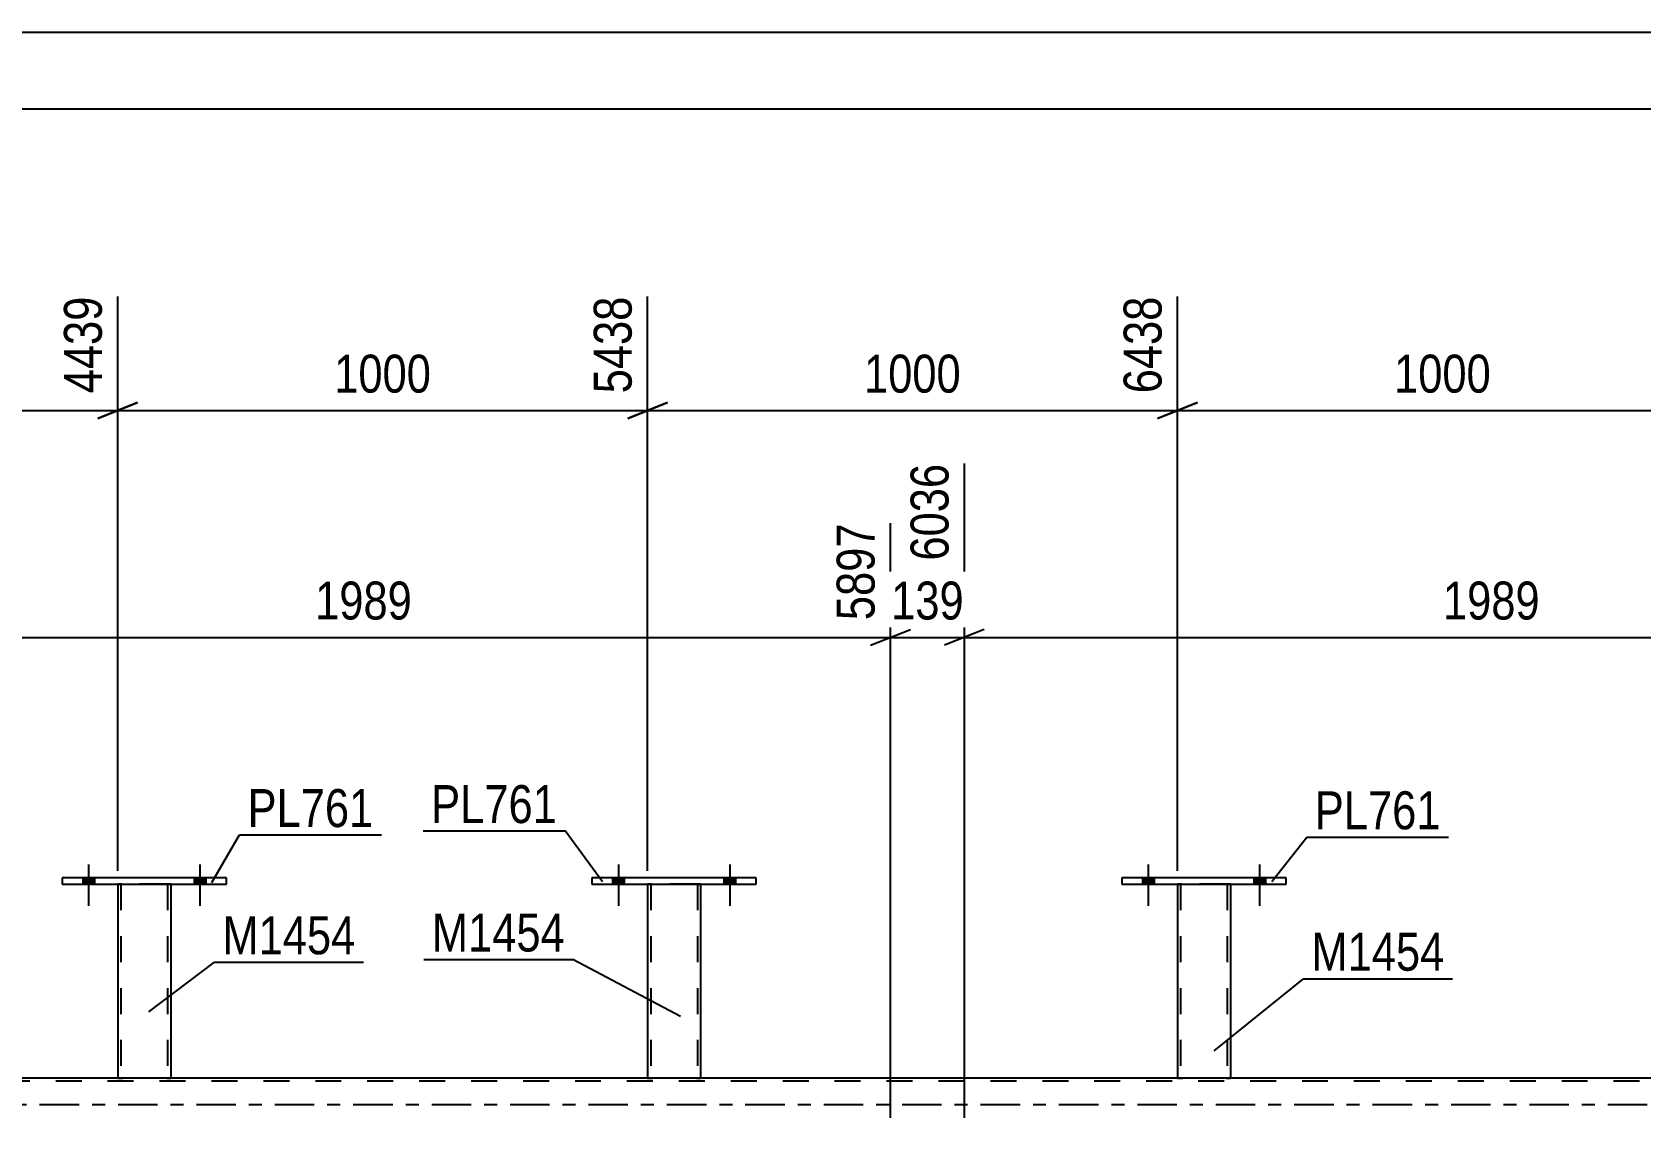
# Model space of a CAD drawing. Header units: millimetres. Extents: x 0 to 841, y 0 to 594.
# Drawn here: x 226.7 to 348.2, y 419.9 to 501.9 of the extents above; entities that cross this region are included whole.
import ezdxf

# ---------------------------------------------------------------- set-up
doc = ezdxf.new("R2010")
doc.units = ezdxf.units.MM
doc.linetypes.add('DXK_LINE_DOT2', pattern=[3.9198, 1.9599, -1.9599])
doc.linetypes.add('DXK_LINE_DOT3', pattern=[5.9187, 2.979, -0.9799, 0.9799, -0.9799])
doc.styles.add('Arial Narrow', font='ARIALN.TTF', dxfattribs={"height": 0.2})

# ---------------------------------------------------------------- blocks, each defined once
blk = doc.blocks.new('Part-122570622-5436 - 5143')
at = {"color": 2, "linetype": 'Continuous'}
for p, q in [((228.99, 438.01), (228.99, 437.53)), ((241.39, 438.01), (228.99, 438.01)), ((228.99, 437.53), (241.39, 437.53)), ((241.39, 437.53), (241.39, 438.01))]:
    blk.add_line(p, q, dxfattribs=at)
blk = doc.blocks.new('Part-122570622-5201 - 5143')
at = {"color": 7, "linetype": 'DXK_LINE_DOT2'}
for p, q in [((755.72, 422.65), (55.65, 422.65)), ((237.19, 422.89), (233.19, 422.89)), ((277.18, 422.89), (273.18, 422.89)), ((317.18, 422.89), (313.18, 422.89))]:
    blk.add_line(p, q, dxfattribs=at)
at = {"color": 2, "linetype": 'Continuous'}
for p, q in [((233.19, 422.89), (197.18, 422.89)), ((273.18, 422.89), (237.19, 422.89)), ((313.18, 422.89), (277.18, 422.89)), ((353.18, 422.89), (317.18, 422.89))]:
    blk.add_line(p, q, dxfattribs=at)
at = {"color": 7, "linetype": 'DXK_LINE_DOT3'}
blk.add_line((55.65, 420.89), (755.72, 420.89), dxfattribs=at)
blk = doc.blocks.new('Part-122570622-5426 - 5143')
at = {"color": 2, "linetype": 'Continuous'}
for p, q in [((268.98, 438.01), (268.98, 437.53)), ((281.38, 438.01), (268.98, 438.01)), ((268.98, 437.53), (281.38, 437.53)), ((281.38, 437.53), (281.38, 438.01))]:
    blk.add_line(p, q, dxfattribs=at)
blk = doc.blocks.new('Part-122570622-5431 - 5143')
at = {"color": 2, "linetype": 'Continuous'}
for p, q in [((233.19, 437.53), (233.19, 422.89)), ((237.19, 437.53), (237.19, 422.89)), ((233.22, 422.89), (233.19, 422.89)), ((233.33, 422.89), (233.22, 422.89)), ((233.48, 422.89), (233.33, 422.89)), ((236.89, 422.89), (233.48, 422.89)), ((237.05, 422.89), (236.89, 422.89)), ((237.15, 422.89), (237.05, 422.89)), ((237.19, 422.89), (237.15, 422.89))]:
    blk.add_line(p, q, dxfattribs=at)
at = {"color": 7, "linetype": 'DXK_LINE_DOT2'}
for p, q in [((233.19, 437.53), (233.19, 437.53)), ((233.19, 437.53), (233.19, 437.53)), ((233.19, 437.53), (233.19, 437.53)), ((233.23, 437.53), (233.19, 437.53)), ((233.19, 437.53), (233.23, 437.53)), ((233.33, 437.53), (233.23, 437.53)), ((233.23, 437.53), (233.33, 437.53)), ((233.49, 437.53), (233.33, 437.53)), ((233.33, 437.53), (233.49, 437.53)), ((233.43, 437.53), (233.43, 437.53)), ((233.43, 437.53), (233.43, 422.89)), ((233.45, 437.53), (233.43, 437.53)), ((233.43, 437.53), (233.45, 437.53)), ((233.5, 437.53), (233.45, 437.53)), ((233.45, 437.53), (233.5, 437.53)), ((236.9, 437.53), (233.49, 437.53)), ((236.9, 437.53), (233.49, 437.53)), ((236.8, 437.53), (233.5, 437.53)), ((233.5, 437.53), (233.58, 437.53)), ((236.88, 437.53), (233.58, 437.53)), ((236.88, 437.53), (236.8, 437.53)), ((236.93, 437.53), (236.88, 437.53)), ((236.88, 437.53), (236.93, 437.53)), ((236.9, 437.53), (237.05, 437.53)), ((237.05, 437.53), (236.9, 437.53)), ((236.95, 437.53), (236.93, 437.53)), ((236.93, 437.53), (236.95, 437.53)), ((236.95, 437.53), (236.95, 437.53)), ((236.95, 437.53), (236.95, 422.89)), ((237.05, 437.53), (237.16, 437.53)), ((237.16, 437.53), (237.05, 437.53)), ((237.16, 437.53), (237.19, 437.53)), ((237.19, 437.53), (237.16, 437.53)), ((237.19, 437.53), (237.19, 437.53)), ((237.19, 437.53), (237.19, 437.53)), ((237.19, 437.53), (237.19, 437.53)), ((233.19, 422.89), (233.22, 422.89)), ((233.22, 422.89), (233.33, 422.89)), ((233.33, 422.89), (233.48, 422.89)), ((233.45, 422.89), (233.43, 422.89)), ((233.43, 422.89), (233.45, 422.89)), ((233.5, 422.89), (233.45, 422.89)), ((233.45, 422.89), (233.5, 422.89)), ((236.89, 422.89), (233.48, 422.89)), ((236.8, 422.89), (233.5, 422.89)), ((233.5, 422.89), (233.58, 422.89)), ((236.93, 422.89), (233.58, 422.89)), ((236.88, 422.89), (236.8, 422.89)), ((236.93, 422.89), (236.88, 422.89)), ((236.89, 422.89), (237.05, 422.89)), ((236.95, 422.89), (236.93, 422.89)), ((236.93, 422.89), (236.95, 422.89)), ((237.05, 422.89), (237.15, 422.89)), ((237.15, 422.89), (237.19, 422.89))]:
    blk.add_line(p, q, dxfattribs=at)
blk = doc.blocks.new('Part-122570622-5465 - 5143')
at = {"color": 2, "linetype": 'Continuous'}
for p, q in [((273.18, 437.53), (273.18, 422.89)), ((277.18, 437.53), (277.18, 422.89)), ((273.21, 422.89), (273.18, 422.89)), ((273.32, 422.89), (273.21, 422.89)), ((273.47, 422.89), (273.32, 422.89)), ((276.88, 422.89), (273.47, 422.89)), ((277.04, 422.89), (276.88, 422.89)), ((277.14, 422.89), (277.04, 422.89)), ((277.18, 422.89), (277.14, 422.89))]:
    blk.add_line(p, q, dxfattribs=at)
at = {"color": 7, "linetype": 'DXK_LINE_DOT2'}
for p, q in [((273.18, 437.53), (273.18, 437.53)), ((273.18, 437.53), (273.18, 437.53)), ((273.18, 437.53), (273.18, 437.53)), ((273.22, 437.53), (273.18, 437.53)), ((273.18, 437.53), (273.22, 437.53)), ((273.32, 437.53), (273.22, 437.53)), ((273.22, 437.53), (273.32, 437.53)), ((273.48, 437.53), (273.32, 437.53)), ((273.32, 437.53), (273.48, 437.53)), ((273.42, 437.53), (273.42, 437.53)), ((273.42, 437.53), (273.42, 422.89)), ((273.44, 437.53), (273.42, 437.53)), ((273.42, 437.53), (273.44, 437.53)), ((273.49, 437.53), (273.44, 437.53)), ((273.44, 437.53), (273.49, 437.53)), ((276.88, 437.53), (273.48, 437.53)), ((276.88, 437.53), (273.48, 437.53)), ((276.79, 437.53), (273.49, 437.53)), ((273.49, 437.53), (273.57, 437.53)), ((276.87, 437.53), (273.57, 437.53)), ((276.87, 437.53), (276.79, 437.53)), ((276.92, 437.53), (276.87, 437.53)), ((276.87, 437.53), (276.92, 437.53)), ((276.88, 437.53), (277.04, 437.53)), ((277.04, 437.53), (276.88, 437.53)), ((276.94, 437.53), (276.92, 437.53)), ((276.92, 437.53), (276.94, 437.53)), ((276.94, 437.53), (276.94, 437.53)), ((276.94, 437.53), (276.94, 422.89)), ((277.04, 437.53), (277.14, 437.53)), ((277.14, 437.53), (277.04, 437.53)), ((277.14, 437.53), (277.18, 437.53)), ((277.18, 437.53), (277.14, 437.53)), ((277.18, 437.53), (277.18, 437.53)), ((277.18, 437.53), (277.18, 437.53)), ((277.18, 437.53), (277.18, 437.53)), ((273.18, 422.89), (273.21, 422.89)), ((273.21, 422.89), (273.32, 422.89)), ((273.32, 422.89), (273.47, 422.89)), ((273.43, 422.89), (273.42, 422.89)), ((273.42, 422.89), (273.43, 422.89)), ((273.49, 422.89), (273.43, 422.89)), ((273.43, 422.89), (273.49, 422.89)), ((276.88, 422.89), (273.47, 422.89)), ((276.79, 422.89), (273.49, 422.89)), ((273.49, 422.89), (273.56, 422.89)), ((276.92, 422.89), (273.56, 422.89)), ((276.87, 422.89), (276.79, 422.89)), ((276.92, 422.89), (276.87, 422.89)), ((276.88, 422.89), (277.04, 422.89)), ((276.94, 422.89), (276.92, 422.89)), ((276.92, 422.89), (276.94, 422.89)), ((277.04, 422.89), (277.14, 422.89)), ((277.14, 422.89), (277.18, 422.89))]:
    blk.add_line(p, q, dxfattribs=at)
blk = doc.blocks.new('Bolt-122570622-5482 - 5143')
at = {"linetype": 'Continuous'}
for points in [[(270.54, 437.53), (271.42, 437.53), (271.42, 438.01), (270.54, 438.01)], [(278.94, 437.53), (279.82, 437.53), (279.82, 438.01), (278.94, 438.01)]]:
    blk.add_hatch(color=1, dxfattribs=at).paths.add_polyline_path(points)
at = {"color": 1, "linetype": 'Continuous'}
for p, q in [((270.98, 439.01), (270.98, 435.89)), ((279.38, 439.01), (279.38, 435.89)), ((270.54, 438.01), (270.54, 437.53)), ((271.42, 438.01), (271.42, 437.53)), ((278.94, 438.01), (278.94, 437.53)), ((279.82, 438.01), (279.82, 437.53))]:
    blk.add_line(p, q, dxfattribs=at)
blk = doc.blocks.new('Bolt-122570622-5491 - 5143')
at = {"linetype": 'Continuous'}
for points in [[(230.55, 437.53), (231.43, 437.53), (231.43, 438.01), (230.55, 438.01)], [(238.95, 437.53), (239.83, 437.53), (239.83, 438.01), (238.95, 438.01)]]:
    blk.add_hatch(color=1, dxfattribs=at).paths.add_polyline_path(points)
at = {"color": 1, "linetype": 'Continuous'}
for p, q in [((230.99, 439.01), (230.99, 435.89)), ((239.39, 439.01), (239.39, 435.89)), ((230.55, 438.01), (230.55, 437.53)), ((231.43, 438.01), (231.43, 437.53)), ((238.95, 438.01), (238.95, 437.53)), ((239.83, 438.01), (239.83, 437.53))]:
    blk.add_line(p, q, dxfattribs=at)
blk = doc.blocks.new('Bolt-122570622-5615 - 5143')
at = {"linetype": 'Continuous'}
for points in [[(270.54, 437.53), (271.42, 437.53), (271.42, 438.01), (270.54, 438.01)], [(278.94, 437.53), (279.82, 437.53), (279.82, 438.01), (278.94, 438.01)]]:
    blk.add_hatch(color=1, dxfattribs=at).paths.add_polyline_path(points)
at = {"color": 1, "linetype": 'Continuous'}
for p, q in [((270.98, 439.01), (270.98, 435.89)), ((279.38, 439.01), (279.38, 435.89)), ((270.54, 438.01), (270.54, 437.53)), ((271.42, 438.01), (271.42, 437.53)), ((278.94, 438.01), (278.94, 437.53)), ((279.82, 438.01), (279.82, 437.53))]:
    blk.add_line(p, q, dxfattribs=at)
blk = doc.blocks.new('Bolt-122570622-5616 - 5143')
at = {"linetype": 'Continuous'}
for points in [[(230.55, 437.53), (231.43, 437.53), (231.43, 438.01), (230.55, 438.01)], [(238.95, 437.53), (239.83, 437.53), (239.83, 438.01), (238.95, 438.01)]]:
    blk.add_hatch(color=1, dxfattribs=at).paths.add_polyline_path(points)
at = {"color": 1, "linetype": 'Continuous'}
for p, q in [((230.99, 439.01), (230.99, 435.89)), ((239.39, 439.01), (239.39, 435.89)), ((230.55, 438.01), (230.55, 437.53)), ((231.43, 438.01), (231.43, 437.53)), ((238.95, 438.01), (238.95, 437.53)), ((239.83, 438.01), (239.83, 437.53))]:
    blk.add_line(p, q, dxfattribs=at)
blk = doc.blocks.new('Part-122570622-5673 - 5143')
at = {"color": 2, "linetype": 'Continuous'}
for p, q in [((313.18, 437.53), (313.18, 422.89)), ((317.18, 437.53), (317.18, 422.89)), ((313.21, 422.89), (313.18, 422.89)), ((313.32, 422.89), (313.21, 422.89)), ((313.47, 422.89), (313.32, 422.89)), ((316.88, 422.89), (313.47, 422.89)), ((317.04, 422.89), (316.88, 422.89)), ((317.14, 422.89), (317.04, 422.89)), ((317.18, 422.89), (317.14, 422.89))]:
    blk.add_line(p, q, dxfattribs=at)
at = {"color": 7, "linetype": 'DXK_LINE_DOT2'}
for p, q in [((313.18, 437.53), (313.18, 437.53)), ((313.18, 437.53), (313.18, 437.53)), ((313.18, 437.53), (313.18, 437.53)), ((313.22, 437.53), (313.18, 437.53)), ((313.18, 437.53), (313.22, 437.53)), ((313.32, 437.53), (313.22, 437.53)), ((313.22, 437.53), (313.32, 437.53)), ((313.48, 437.53), (313.32, 437.53)), ((313.32, 437.53), (313.48, 437.53)), ((313.42, 437.53), (313.42, 437.53)), ((313.42, 437.53), (313.42, 422.89)), ((313.44, 437.53), (313.42, 437.53)), ((313.42, 437.53), (313.44, 437.53)), ((313.49, 437.53), (313.44, 437.53)), ((313.44, 437.53), (313.49, 437.53)), ((316.88, 437.53), (313.48, 437.53)), ((316.88, 437.53), (313.48, 437.53)), ((316.79, 437.53), (313.49, 437.53)), ((313.49, 437.53), (313.57, 437.53)), ((316.87, 437.53), (313.57, 437.53)), ((316.87, 437.53), (316.79, 437.53)), ((316.92, 437.53), (316.87, 437.53)), ((316.87, 437.53), (316.92, 437.53)), ((316.88, 437.53), (317.04, 437.53)), ((317.04, 437.53), (316.88, 437.53)), ((316.94, 437.53), (316.92, 437.53)), ((316.92, 437.53), (316.94, 437.53)), ((316.94, 437.53), (316.94, 437.53)), ((316.94, 437.53), (316.94, 422.89)), ((317.04, 437.53), (317.14, 437.53)), ((317.14, 437.53), (317.04, 437.53)), ((317.14, 437.53), (317.18, 437.53)), ((317.18, 437.53), (317.14, 437.53)), ((317.18, 437.53), (317.18, 437.53)), ((317.18, 437.53), (317.18, 437.53)), ((317.18, 437.53), (317.18, 437.53)), ((313.18, 422.89), (313.21, 422.89)), ((313.21, 422.89), (313.32, 422.89)), ((313.32, 422.89), (313.47, 422.89)), ((313.43, 422.89), (313.42, 422.89)), ((313.42, 422.89), (313.43, 422.89)), ((313.49, 422.89), (313.43, 422.89)), ((313.43, 422.89), (313.49, 422.89)), ((316.88, 422.89), (313.47, 422.89)), ((316.79, 422.89), (313.49, 422.89)), ((313.49, 422.89), (313.56, 422.89)), ((316.92, 422.89), (313.56, 422.89)), ((316.87, 422.89), (316.79, 422.89)), ((316.92, 422.89), (316.87, 422.89)), ((316.88, 422.89), (317.04, 422.89)), ((316.94, 422.89), (316.92, 422.89)), ((316.92, 422.89), (316.94, 422.89)), ((317.04, 422.89), (317.14, 422.89)), ((317.14, 422.89), (317.18, 422.89))]:
    blk.add_line(p, q, dxfattribs=at)
blk = doc.blocks.new('Part-122570622-5678 - 5143')
at = {"color": 2, "linetype": 'Continuous'}
for p, q in [((308.98, 438.01), (308.98, 437.53)), ((321.38, 438.01), (308.98, 438.01)), ((308.98, 437.53), (321.38, 437.53)), ((321.38, 437.53), (321.38, 438.01))]:
    blk.add_line(p, q, dxfattribs=at)
blk = doc.blocks.new('Bolt-122570622-5679 - 5143')
at = {"linetype": 'Continuous'}
for points in [[(310.54, 437.53), (311.42, 437.53), (311.42, 438.01), (310.54, 438.01)], [(318.94, 437.53), (319.82, 437.53), (319.82, 438.01), (318.94, 438.01)]]:
    blk.add_hatch(color=1, dxfattribs=at).paths.add_polyline_path(points)
at = {"color": 1, "linetype": 'Continuous'}
for p, q in [((310.98, 439.01), (310.98, 435.89)), ((319.38, 439.01), (319.38, 435.89)), ((310.54, 438.01), (310.54, 437.53)), ((311.42, 438.01), (311.42, 437.53)), ((318.94, 438.01), (318.94, 437.53)), ((319.82, 438.01), (319.82, 437.53))]:
    blk.add_line(p, q, dxfattribs=at)
blk = doc.blocks.new('Bolt-122570622-5680 - 5143')
at = {"linetype": 'Continuous'}
for points in [[(310.54, 437.53), (311.42, 437.53), (311.42, 438.01), (310.54, 438.01)], [(318.94, 437.53), (319.82, 437.53), (319.82, 438.01), (318.94, 438.01)]]:
    blk.add_hatch(color=1, dxfattribs=at).paths.add_polyline_path(points)
at = {"color": 1, "linetype": 'Continuous'}
for p, q in [((310.98, 439.01), (310.98, 435.89)), ((319.38, 439.01), (319.38, 435.89)), ((310.54, 438.01), (310.54, 437.53)), ((311.42, 438.01), (311.42, 437.53)), ((318.94, 438.01), (318.94, 437.53)), ((319.82, 438.01), (319.82, 437.53))]:
    blk.add_line(p, q, dxfattribs=at)
blk = doc.blocks.new('StraightDimension-122570622-4570 - 3910')
at = {"color": 7, "linetype": 'Continuous'}
blk.add_line((63.31, 496.07), (756.36, 496.07), dxfattribs=at)
blk = doc.blocks.new('StraightDimension-122570622-4591 - 3910')
at = {"color": 7, "linetype": 'Continuous'}
blk.add_line((63.95, 501.87), (755.72, 501.87), dxfattribs=at)
blk = doc.blocks.new('StraightDimension-122570622-16608 - 5143')
at = {"color": 7, "linetype": 'Continuous'}
for p, q in [((313.18, 438.53), (313.18, 481.91)), ((353.19, 438.53), (353.19, 481.91)), ((314.68, 473.9), (311.68, 472.7)), ((351.69, 472.7), (354.69, 473.9)), ((313.18, 473.3), (353.19, 473.3))]:
    blk.add_line(p, q, dxfattribs=at)
at = {"color": 0}
blk.add_wipeout([(337.44, 474.05), (337.44, 478.25), (328.93, 478.25), (328.93, 474.05)], dxfattribs=at)
at = {"color": 3, "style": 'Arial Narrow'}
blk.add_text('1000', height=2.863, dxfattribs=at).set_placement((329.53, 474.65))
at = {"color": 0, "linetype": 'Continuous'}
blk.add_wipeout([(352.59, 482.51), (348.39, 482.51), (348.39, 474), (352.59, 474)], dxfattribs=at)
at = {"color": 3, "linetype": 'Continuous', "style": 'Arial Narrow'}
blk.add_text('7438', height=2.863, rotation=90.0002, dxfattribs=at).set_placement((351.99, 474.6))
blk = doc.blocks.new('StraightDimension-122570622-6556 - 5143')
at = {"color": 7, "linetype": 'Continuous'}
for p, q in [((211.96, 419.89), (211.96, 469.29)), ((291.52, 419.89), (291.52, 464.79)), ((213.46, 456.77), (210.46, 455.57)), ((290.02, 455.57), (293.02, 456.77)), ((211.96, 456.17), (291.52, 456.17))]:
    blk.add_line(p, q, dxfattribs=at)
at = {"color": 0}
blk.add_wipeout([(256, 456.92), (256, 461.12), (247.49, 461.12), (247.49, 456.92)], dxfattribs=at)
at = {"color": 3, "style": 'Arial Narrow'}
blk.add_text('1989', height=2.863, dxfattribs=at).set_placement((248.09, 457.52))
at = {"color": 0, "linetype": 'Continuous'}
blk.add_wipeout([(290.92, 465.39), (286.72, 465.39), (286.72, 456.87), (290.92, 456.87)], dxfattribs=at)
at = {"color": 3, "linetype": 'Continuous', "style": 'Arial Narrow'}
blk.add_text('5897', height=2.863, rotation=90.0002, dxfattribs=at).set_placement((290.32, 457.47))
blk = doc.blocks.new('StraightDimension-122570622-16611 - 5143')
at = {"color": 7, "linetype": 'Continuous'}
for p, q in [((193.19, 438.53), (193.19, 481.91)), ((233.19, 438.53), (233.19, 481.91)), ((194.69, 473.9), (191.69, 472.7)), ((231.69, 472.7), (234.69, 473.9)), ((193.19, 473.3), (233.19, 473.3))]:
    blk.add_line(p, q, dxfattribs=at)
at = {"color": 0}
blk.add_wipeout([(217.45, 474.05), (217.45, 478.25), (208.93, 478.25), (208.93, 474.05)], dxfattribs=at)
at = {"color": 3, "style": 'Arial Narrow'}
blk.add_text('1000', height=2.863, dxfattribs=at).set_placement((209.53, 474.65))
at = {"color": 0, "linetype": 'Continuous'}
blk.add_wipeout([(232.59, 482.51), (228.39, 482.51), (228.39, 474), (232.59, 474)], dxfattribs=at)
at = {"color": 3, "linetype": 'Continuous', "style": 'Arial Narrow'}
blk.add_text('4439', height=2.863, rotation=90.0002, dxfattribs=at).set_placement((231.99, 474.6))
blk = doc.blocks.new('StraightDimension-122570622-16610 - 5143')
at = {"color": 7, "linetype": 'Continuous'}
for p, q in [((233.19, 438.53), (233.19, 481.91)), ((273.18, 438.53), (273.18, 481.91)), ((234.69, 473.9), (231.69, 472.7)), ((271.68, 472.7), (274.68, 473.9)), ((233.19, 473.3), (273.18, 473.3))]:
    blk.add_line(p, q, dxfattribs=at)
at = {"color": 0}
blk.add_wipeout([(257.44, 474.05), (257.44, 478.25), (248.93, 478.25), (248.93, 474.05)], dxfattribs=at)
at = {"color": 3, "style": 'Arial Narrow'}
blk.add_text('1000', height=2.863, dxfattribs=at).set_placement((249.53, 474.65))
at = {"color": 0, "linetype": 'Continuous'}
blk.add_wipeout([(272.58, 482.51), (268.38, 482.51), (268.38, 474), (272.58, 474)], dxfattribs=at)
at = {"color": 3, "linetype": 'Continuous', "style": 'Arial Narrow'}
blk.add_text('5438', height=2.863, rotation=90.0002, dxfattribs=at).set_placement((271.98, 474.6))
blk = doc.blocks.new('StraightDimension-122570622-6522 - 5143')
at = {"color": 7, "linetype": 'Continuous'}
for p, q in [((297.1, 419.89), (297.1, 469.29)), ((376.66, 419.89), (376.66, 464.79)), ((298.6, 456.77), (295.6, 455.57)), ((375.16, 455.57), (378.16, 456.77)), ((297.1, 456.17), (376.66, 456.17))]:
    blk.add_line(p, q, dxfattribs=at)
at = {"color": 0}
blk.add_wipeout([(341.13, 456.92), (341.13, 461.12), (332.62, 461.12), (332.62, 456.92)], dxfattribs=at)
at = {"color": 3, "style": 'Arial Narrow'}
blk.add_text('1989', height=2.863, dxfattribs=at).set_placement((333.22, 457.52))
at = {"color": 0, "linetype": 'Continuous'}
blk.add_wipeout([(376.06, 465.39), (371.86, 465.39), (371.86, 456.87), (376.06, 456.87)], dxfattribs=at)
at = {"color": 3, "linetype": 'Continuous', "style": 'Arial Narrow'}
blk.add_text('8025', height=2.863, rotation=90.0002, dxfattribs=at).set_placement((375.46, 457.47))
blk = doc.blocks.new('StraightDimension-122570622-6537 - 5143')
at = {"color": 7, "linetype": 'Continuous'}
for p, q in [((297.1, 419.89), (297.1, 469.29)), ((291.52, 419.89), (291.52, 464.79)), ((290.02, 455.57), (293.02, 456.77)), ((298.6, 456.77), (295.6, 455.57)), ((291.52, 456.17), (297.1, 456.17))]:
    blk.add_line(p, q, dxfattribs=at)
at = {"color": 0}
blk.add_wipeout([(297.65, 456.92), (297.65, 461.12), (290.97, 461.12), (290.97, 456.92)], dxfattribs=at)
at = {"color": 3, "style": 'Arial Narrow'}
blk.add_text('139', height=2.863, dxfattribs=at).set_placement((291.57, 457.52))
at = {"color": 0, "linetype": 'Continuous'}
blk.add_wipeout([(296.5, 469.89), (292.3, 469.89), (292.3, 461.37), (296.5, 461.37)], dxfattribs=at)
at = {"color": 3, "linetype": 'Continuous', "style": 'Arial Narrow'}
blk.add_text('6036', height=2.863, rotation=90.0002, dxfattribs=at).set_placement((295.9, 461.97))
blk = doc.blocks.new('StraightDimension-122570622-16609 - 5143')
at = {"color": 7, "linetype": 'Continuous'}
for p, q in [((273.18, 438.53), (273.18, 481.91)), ((313.18, 438.53), (313.18, 481.91)), ((274.68, 473.9), (271.68, 472.7)), ((311.68, 472.7), (314.68, 473.9)), ((273.18, 473.3), (313.18, 473.3))]:
    blk.add_line(p, q, dxfattribs=at)
at = {"color": 0}
blk.add_wipeout([(297.44, 474.05), (297.44, 478.25), (288.92, 478.25), (288.92, 474.05)], dxfattribs=at)
at = {"color": 3, "style": 'Arial Narrow'}
blk.add_text('1000', height=2.863, dxfattribs=at).set_placement((289.52, 474.65))
at = {"color": 0, "linetype": 'Continuous'}
blk.add_wipeout([(312.58, 482.51), (308.38, 482.51), (308.38, 474), (312.58, 474)], dxfattribs=at)
at = {"color": 3, "linetype": 'Continuous', "style": 'Arial Narrow'}
blk.add_text('6438', height=2.863, rotation=90.0002, dxfattribs=at).set_placement((311.98, 474.6))
blk = doc.blocks.new('Mark-122570622-5432 - 5143')
at = {"color": 0}
blk.add_wipeout([(252.49, 441.85), (252.49, 444.85), (242.99, 444.85), (242.99, 441.85)], dxfattribs=at)
blk.add_wipeout([(252.49, 441.85), (252.49, 444.85), (242.99, 444.85), (242.99, 441.85)], dxfattribs=at)
at = {"color": 30, "linetype": 'Continuous'}
for p, q in [((240.29, 437.66), (242.39, 441.25)), ((242.39, 441.25), (253.09, 441.25))]:
    blk.add_line(p, q, dxfattribs=at)
at = {"color": 3, "style": 'Arial Narrow'}
blk.add_text('PL761', height=2.863, dxfattribs=at).set_placement((242.99, 441.85))
blk = doc.blocks.new('Mark-122570622-5422 - 5143')
at = {"color": 0}
blk.add_wipeout([(266.35, 442.15), (266.35, 445.15), (256.85, 445.15), (256.85, 442.15)], dxfattribs=at)
blk.add_wipeout([(266.35, 442.15), (266.35, 445.15), (256.85, 445.15), (256.85, 442.15)], dxfattribs=at)
at = {"color": 30, "linetype": 'Continuous'}
for p in [(256.25, 441.55), (269.77, 437.72)]:
    blk.add_line(p, (266.95, 441.55), dxfattribs=at)
at = {"color": 3, "style": 'Arial Narrow'}
blk.add_text('PL761', height=2.863, dxfattribs=at).set_placement((256.85, 442.15))
blk = doc.blocks.new('Mark-122570622-5427 - 5143')
at = {"color": 0}
blk.add_wipeout([(251.14, 432.24), (251.14, 435.24), (241.09, 435.24), (241.09, 432.24)], dxfattribs=at)
blk.add_wipeout([(251.14, 432.24), (251.14, 435.24), (241.09, 435.24), (241.09, 432.24)], dxfattribs=at)
at = {"color": 30, "linetype": 'Continuous'}
for p, q in [((235.53, 427.9), (240.49, 431.64)), ((240.49, 431.64), (251.74, 431.64))]:
    blk.add_line(p, q, dxfattribs=at)
at = {"color": 3, "style": 'Arial Narrow'}
blk.add_text('M1454', height=2.863, dxfattribs=at).set_placement((241.09, 432.24))
blk = doc.blocks.new('Mark-122570622-5669 - 5143')
at = {"color": 0}
blk.add_wipeout([(333.34, 431), (333.34, 434), (323.29, 434), (323.29, 431)], dxfattribs=at)
blk.add_wipeout([(333.34, 431), (333.34, 434), (323.29, 434), (323.29, 431)], dxfattribs=at)
at = {"color": 30, "linetype": 'Continuous'}
for p, q in [((315.95, 424.95), (322.69, 430.4)), ((322.69, 430.4), (333.94, 430.4))]:
    blk.add_line(p, q, dxfattribs=at)
at = {"color": 3, "style": 'Arial Narrow'}
blk.add_text('M1454', height=2.863, dxfattribs=at).set_placement((323.29, 431))
blk = doc.blocks.new('Mark-122570622-5461 - 5143')
at = {"color": 0}
blk.add_wipeout([(266.95, 432.45), (266.95, 435.45), (256.9, 435.45), (256.9, 432.45)], dxfattribs=at)
blk.add_wipeout([(266.95, 432.45), (266.95, 435.45), (256.9, 435.45), (256.9, 432.45)], dxfattribs=at)
at = {"color": 30, "linetype": 'Continuous'}
for p in [(256.3, 431.85), (275.67, 427.54)]:
    blk.add_line(p, (267.55, 431.85), dxfattribs=at)
at = {"color": 3, "style": 'Arial Narrow'}
blk.add_text('M1454', height=2.863, dxfattribs=at).set_placement((256.9, 432.45))
blk = doc.blocks.new('Mark-122570622-5674 - 5143')
at = {"color": 0}
blk.add_wipeout([(333.05, 441.68), (333.05, 444.68), (323.55, 444.68), (323.55, 441.68)], dxfattribs=at)
blk.add_wipeout([(333.05, 441.68), (333.05, 444.68), (323.55, 444.68), (323.55, 441.68)], dxfattribs=at)
at = {"color": 30, "linetype": 'Continuous'}
for p, q in [((320.31, 437.73), (322.95, 441.08)), ((322.95, 441.08), (333.65, 441.08))]:
    blk.add_line(p, q, dxfattribs=at)
at = {"color": 3, "style": 'Arial Narrow'}
blk.add_text('PL761', height=2.863, dxfattribs=at).set_placement((323.55, 441.68))

msp = doc.modelspace()

# ---------------------------------------------------------------- block references
for name in ['StraightDimension-122570622-4570 - 3910', 'Bolt-122570622-5491 - 5143', 'Bolt-122570622-5616 - 5143', 'Bolt-122570622-5482 - 5143', 'Bolt-122570622-5615 - 5143', 'Bolt-122570622-5679 - 5143', 'Bolt-122570622-5680 - 5143', 'Part-122570622-5436 - 5143', 'Part-122570622-5431 - 5143', 'Part-122570622-5426 - 5143', 'Part-122570622-5465 - 5143', 'Part-122570622-5678 - 5143', 'Part-122570622-5673 - 5143', 'Part-122570622-5201 - 5143']:
    msp.add_blockref(name, (0, 0))

# ---------------------------------------------------------------- next in the draw order: block references
for name in ['StraightDimension-122570622-4591 - 3910', 'StraightDimension-122570622-16608 - 5143', 'StraightDimension-122570622-6556 - 5143']:
    msp.add_blockref(name, (0, 0))

# ---------------------------------------------------------------- next in the draw order: block references
for name in ['StraightDimension-122570622-16611 - 5143', 'StraightDimension-122570622-6522 - 5143', 'Mark-122570622-5427 - 5143', 'Mark-122570622-5461 - 5143']:
    msp.add_blockref(name, (0, 0))

# ---------------------------------------------------------------- next in the draw order: block references
for name in ['StraightDimension-122570622-16610 - 5143', 'StraightDimension-122570622-6537 - 5143', 'Mark-122570622-5674 - 5143', 'Mark-122570622-5669 - 5143']:
    msp.add_blockref(name, (0, 0))

# ---------------------------------------------------------------- next in the draw order: block references
for name in ['StraightDimension-122570622-16609 - 5143', 'Mark-122570622-5432 - 5143', 'Mark-122570622-5422 - 5143']:
    msp.add_blockref(name, (0, 0))

doc.saveas('drawing.dxf')
